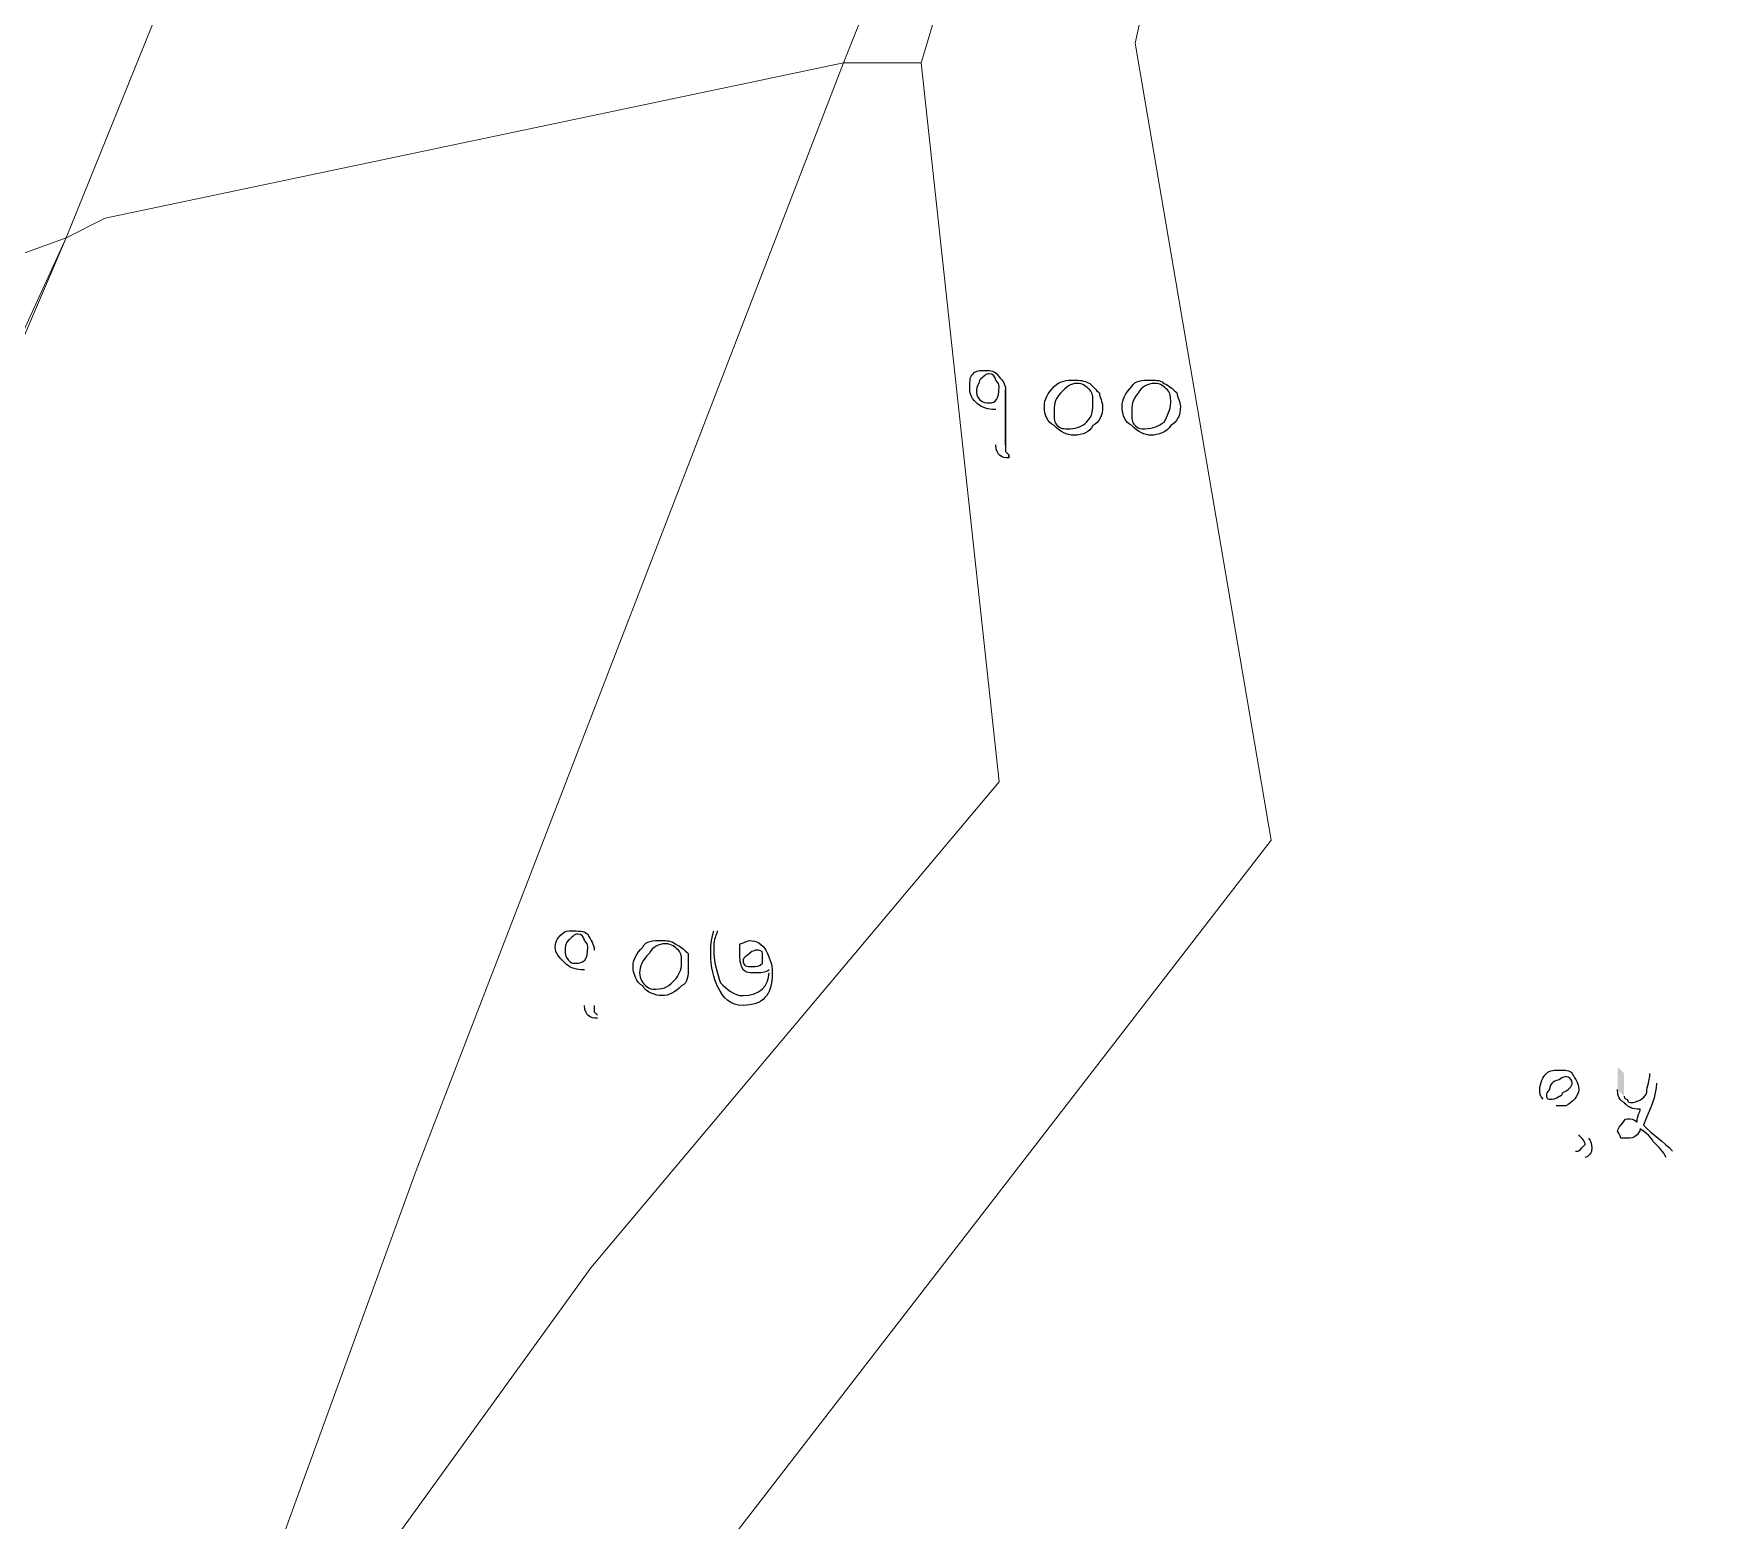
# Model space of a CAD drawing. Header units: inches. Extents: x -9985691 to 3643, y -3269800 to 4788.
# Drawn here: x -4982837.8 to -4982405.4, y -3260545.5 to -3260163 of the extents above; entities that cross this region are included whole.
import ezdxf

# ---------------------------------------------------------------- set-up
doc = ezdxf.new("R2010")
doc.units = ezdxf.units.IN
doc.header["$LTSCALE"] = 2
doc.header["$MEASUREMENT"] = 0
doc.layers.add('PDF_Geometry', color=7, linetype='CONTINUOUS')
doc.layers.add('PDF_Solid Fills', color=7, linetype='CONTINUOUS')

msp = doc.modelspace()

# ---------------------------------------------------------------- hatches: boundary and pattern name
at = {"layer": 'PDF_Solid Fills', "transparency": 33554559}
h = msp.add_hatch(color=256, dxfattribs=at)
h.paths.add_polyline_path([(-4982446.1, -3260438.82), (-4982437.77, -3260447.15)], flags=0)
h.paths.add_polyline_path([(-4982438.6, -3260452.15), (-4982441.1, -3260450.48)], flags=0)
h.paths.add_polyline_path([(-4982440.27, -3260446.32), (-4982449.43, -3260437.15)], flags=0)
h.paths.add_polyline_path([(-4982421.93, -3260430.48), (-4982420.27, -3260432.98)], flags=0)
h.paths.add_polyline_path([(-4982416.1, -3260450.48), (-4982417.77, -3260452.15)], flags=0)
h.paths.add_polyline_path([(-4982430.27, -3260434.65), (-4982430.27, -3260428.82), (-4982428.6, -3260430.48), (-4982428.6, -3260436.32)], flags=0)
h = msp.add_hatch(color=256, dxfattribs=at)
h.paths.add_polyline_path([(-4982446.1, -3260438.82), (-4982437.77, -3260447.15)], flags=0)
h.paths.add_polyline_path([(-4982438.6, -3260452.15), (-4982441.1, -3260450.48)], flags=0)
h.paths.add_polyline_path([(-4982440.27, -3260446.32), (-4982449.43, -3260437.15)], flags=0)
h.paths.add_polyline_path([(-4982421.93, -3260430.48), (-4982420.27, -3260432.98)], flags=0)
h.paths.add_polyline_path([(-4982416.1, -3260450.48), (-4982417.77, -3260452.15)], flags=0)
h.paths.add_polyline_path([(-4982430.27, -3260434.65), (-4982430.27, -3260428.82), (-4982428.6, -3260430.48), (-4982428.6, -3260436.32)], flags=0)

# ---------------------------------------------------------------- linework, layer by layer
at = {"layer": 'PDF_Geometry', "lineweight": 9}
for points in [[(-4982659.43, -3259795.48), (-4982829.43, -3260215.48), (-4982884.43, -3260235.48), (-4983054.43, -3260300.48), (-4983059.43, -3260300.48), (-4983544.43, -3260195.48), (-4983529.43, -3260170.48), (-4983374.43, -3259915.48), (-4983339.43, -3259805.48), (-4983229.43, -3259845.48), (-4983229.43, -3259850.48), (-4983004.43, -3259885.48), (-4982909.43, -3259860.48), (-4982824.43, -3259825.48), (-4982734.43, -3259825.48), (-4982674.43, -3259795.48)], [(-4982659.43, -3259795.48), (-4982829.43, -3260215.48), (-4982884.43, -3260235.48), (-4983054.43, -3260300.48), (-4983059.43, -3260300.48), (-4983544.43, -3260195.48), (-4983529.43, -3260170.48), (-4983374.43, -3259915.48), (-4983339.43, -3259805.48), (-4983229.43, -3259845.48), (-4983229.43, -3259850.48), (-4983004.43, -3259885.48), (-4982909.43, -3259860.48), (-4982824.43, -3259825.48), (-4982734.43, -3259825.48), (-4982674.43, -3259795.48)], [(-4982659.43, -3259795.48), (-4982829.43, -3260215.48), (-4982884.43, -3260235.48), (-4983054.43, -3260300.48), (-4983059.43, -3260300.48), (-4983544.43, -3260195.48), (-4983529.43, -3260170.48), (-4983374.43, -3259915.48), (-4983339.43, -3259805.48), (-4983229.43, -3259845.48), (-4983229.43, -3259850.48), (-4983004.43, -3259885.48), (-4982909.43, -3259860.48), (-4982824.43, -3259825.48), (-4982734.43, -3259825.48), (-4982674.43, -3259795.48)], [(-4982659.43, -3259795.48), (-4982829.43, -3260215.48), (-4982884.43, -3260235.48), (-4983054.43, -3260300.48), (-4983059.43, -3260300.48), (-4983544.43, -3260195.48), (-4983529.43, -3260170.48), (-4983374.43, -3259915.48), (-4983339.43, -3259805.48), (-4983229.43, -3259845.48), (-4983229.43, -3259850.48), (-4983004.43, -3259885.48), (-4982909.43, -3259860.48), (-4982824.43, -3259825.48), (-4982734.43, -3259825.48), (-4982674.43, -3259795.48)], [(-4982524.43, -3259800.48), (-4982584.43, -3260065.48), (-4982609.43, -3260120.48), (-4982629.43, -3260170.48), (-4982819.43, -3260210.48), (-4982829.43, -3260215.48), (-4982659.43, -3259795.48)], [(-4982524.43, -3259800.48), (-4982584.43, -3260065.48), (-4982609.43, -3260120.48), (-4982629.43, -3260170.48), (-4982819.43, -3260210.48), (-4982829.43, -3260215.48), (-4982659.43, -3259795.48)], [(-4982524.43, -3259800.48), (-4982584.43, -3260065.48), (-4982609.43, -3260120.48), (-4982629.43, -3260170.48), (-4982819.43, -3260210.48), (-4982829.43, -3260215.48), (-4982659.43, -3259795.48)], [(-4982524.43, -3259800.48), (-4982584.43, -3260065.48), (-4982609.43, -3260120.48), (-4982629.43, -3260170.48), (-4982819.43, -3260210.48), (-4982829.43, -3260215.48), (-4982659.43, -3259795.48)], [(-4982299.43, -3260525.48), (-4982339.43, -3260690.48), (-4982689.43, -3260590.48), (-4982519.43, -3260370.48), (-4982554.43, -3260165.48), (-4982544.43, -3260120.48), (-4982254.43, -3260105.48), (-4982294.43, -3260510.48)], [(-4982299.43, -3260525.48), (-4982339.43, -3260690.48), (-4982689.43, -3260590.48), (-4982519.43, -3260370.48), (-4982554.43, -3260165.48), (-4982544.43, -3260120.48), (-4982254.43, -3260105.48), (-4982294.43, -3260510.48)], [(-4982299.43, -3260525.48), (-4982339.43, -3260690.48), (-4982689.43, -3260590.48), (-4982519.43, -3260370.48), (-4982554.43, -3260165.48), (-4982544.43, -3260120.48), (-4982254.43, -3260105.48), (-4982294.43, -3260510.48)], [(-4982299.43, -3260525.48), (-4982339.43, -3260690.48), (-4982689.43, -3260590.48), (-4982519.43, -3260370.48), (-4982554.43, -3260165.48), (-4982544.43, -3260120.48), (-4982254.43, -3260105.48), (-4982294.43, -3260510.48)], [(-4982689.43, -3260590.48), (-4982759.43, -3260570.48), (-4982694.43, -3260480.48), (-4982589.43, -3260355.48), (-4982609.43, -3260170.48), (-4982594.43, -3260120.48), (-4982544.43, -3260120.48), (-4982554.43, -3260165.48), (-4982519.43, -3260370.48)], [(-4982689.43, -3260590.48), (-4982759.43, -3260570.48), (-4982694.43, -3260480.48), (-4982589.43, -3260355.48), (-4982609.43, -3260170.48), (-4982594.43, -3260120.48), (-4982544.43, -3260120.48), (-4982554.43, -3260165.48), (-4982519.43, -3260370.48)], [(-4982689.43, -3260590.48), (-4982759.43, -3260570.48), (-4982694.43, -3260480.48), (-4982589.43, -3260355.48), (-4982609.43, -3260170.48), (-4982594.43, -3260120.48), (-4982544.43, -3260120.48), (-4982554.43, -3260165.48), (-4982519.43, -3260370.48)], [(-4982689.43, -3260590.48), (-4982759.43, -3260570.48), (-4982694.43, -3260480.48), (-4982589.43, -3260355.48), (-4982609.43, -3260170.48), (-4982594.43, -3260120.48), (-4982544.43, -3260120.48), (-4982554.43, -3260165.48), (-4982519.43, -3260370.48)], [(-4982609.43, -3260170.48), (-4982629.43, -3260170.48), (-4982609.43, -3260120.48), (-4982594.43, -3260120.48)], [(-4982609.43, -3260170.48), (-4982629.43, -3260170.48), (-4982609.43, -3260120.48), (-4982594.43, -3260120.48)], [(-4982609.43, -3260170.48), (-4982629.43, -3260170.48), (-4982609.43, -3260120.48), (-4982594.43, -3260120.48)], [(-4982609.43, -3260170.48), (-4982629.43, -3260170.48), (-4982609.43, -3260120.48), (-4982594.43, -3260120.48)], [(-4982779.43, -3260565.48), (-4982809.43, -3260645.48), (-4982909.43, -3260780.48), (-4983179.43, -3261195.48), (-4983284.43, -3261195.48), (-4983139.43, -3260920.48), (-4982894.43, -3260360.48), (-4982889.43, -3260355.48), (-4982829.43, -3260215.48), (-4982819.43, -3260210.48), (-4982629.43, -3260170.48), (-4982739.43, -3260455.48)], [(-4982779.43, -3260565.48), (-4982809.43, -3260645.48), (-4982909.43, -3260780.48), (-4983179.43, -3261195.48), (-4983284.43, -3261195.48), (-4983139.43, -3260920.48), (-4982894.43, -3260360.48), (-4982889.43, -3260355.48), (-4982829.43, -3260215.48), (-4982819.43, -3260210.48), (-4982629.43, -3260170.48), (-4982739.43, -3260455.48)], [(-4982779.43, -3260565.48), (-4982809.43, -3260645.48), (-4982909.43, -3260780.48), (-4983179.43, -3261195.48), (-4983284.43, -3261195.48), (-4983139.43, -3260920.48), (-4982894.43, -3260360.48), (-4982889.43, -3260355.48), (-4982829.43, -3260215.48), (-4982819.43, -3260210.48), (-4982629.43, -3260170.48), (-4982739.43, -3260455.48)], [(-4982779.43, -3260565.48), (-4982809.43, -3260645.48), (-4982909.43, -3260780.48), (-4983179.43, -3261195.48), (-4983284.43, -3261195.48), (-4983139.43, -3260920.48), (-4982894.43, -3260360.48), (-4982889.43, -3260355.48), (-4982829.43, -3260215.48), (-4982819.43, -3260210.48), (-4982629.43, -3260170.48), (-4982739.43, -3260455.48)], [(-4982759.43, -3260570.48), (-4982779.43, -3260565.48), (-4982739.43, -3260455.48), (-4982629.43, -3260170.48), (-4982609.43, -3260170.48), (-4982589.43, -3260355.48), (-4982694.43, -3260480.48)], [(-4982759.43, -3260570.48), (-4982779.43, -3260565.48), (-4982739.43, -3260455.48), (-4982629.43, -3260170.48), (-4982609.43, -3260170.48), (-4982589.43, -3260355.48), (-4982694.43, -3260480.48)], [(-4982759.43, -3260570.48), (-4982779.43, -3260565.48), (-4982739.43, -3260455.48), (-4982629.43, -3260170.48), (-4982609.43, -3260170.48), (-4982589.43, -3260355.48), (-4982694.43, -3260480.48)], [(-4982759.43, -3260570.48), (-4982779.43, -3260565.48), (-4982739.43, -3260455.48), (-4982629.43, -3260170.48), (-4982609.43, -3260170.48), (-4982589.43, -3260355.48), (-4982694.43, -3260480.48)], [(-4983059.43, -3260300.48), (-4983054.43, -3260300.48), (-4982884.43, -3260235.48), (-4982829.43, -3260215.48), (-4982884.43, -3260335.48)], [(-4983059.43, -3260300.48), (-4983054.43, -3260300.48), (-4982884.43, -3260235.48), (-4982829.43, -3260215.48), (-4982884.43, -3260335.48)], [(-4983059.43, -3260300.48), (-4983054.43, -3260300.48), (-4982884.43, -3260235.48), (-4982829.43, -3260215.48), (-4982884.43, -3260335.48)], [(-4983059.43, -3260300.48), (-4983054.43, -3260300.48), (-4982884.43, -3260235.48), (-4982829.43, -3260215.48), (-4982884.43, -3260335.48)]]:
    msp.add_lwpolyline(points, close=True, dxfattribs=at)
at = {"layer": 'PDF_Geometry', "lineweight": 25}
for points in [[(-4982587.76, -3260268.81), (-4982587.76, -3260254.65)], [(-4982586.93, -3260272.15), (-4982586.93, -3260271.31)]]:
    msp.add_lwpolyline(points, close=True, dxfattribs=at)
for points in [[(-4982596.93, -3260253.81), (-4982596.93, -3260252.15), (-4982596.93, -3260251.31), (-4982596.1, -3260250.48)], [(-4982596.93, -3260253.81), (-4982596.93, -3260252.15), (-4982596.93, -3260251.31), (-4982596.1, -3260250.48)], [(-4982596.1, -3260250.48), (-4982595.26, -3260249.65), (-4982594.43, -3260249.65), (-4982592.76, -3260249.65)], [(-4982596.1, -3260250.48), (-4982595.26, -3260249.65), (-4982594.43, -3260249.65), (-4982592.76, -3260249.65)], [(-4982594.43, -3260252.15), (-4982594.43, -3260252.98), (-4982595.26, -3260253.81), (-4982595.26, -3260254.65)], [(-4982594.43, -3260252.15), (-4982594.43, -3260252.98), (-4982595.26, -3260253.81), (-4982595.26, -3260254.65)], [(-4982591.93, -3260250.48), (-4982592.76, -3260250.48), (-4982593.6, -3260251.31), (-4982594.43, -3260252.15)], [(-4982591.93, -3260250.48), (-4982592.76, -3260250.48), (-4982593.6, -3260251.31), (-4982594.43, -3260252.15)], [(-4982592.76, -3260249.65), (-4982591.93, -3260249.65), (-4982590.26, -3260249.65), (-4982589.43, -3260251.31)], [(-4982592.76, -3260249.65), (-4982591.93, -3260249.65), (-4982590.26, -3260249.65), (-4982589.43, -3260251.31)], [(-4982590.26, -3260252.15), (-4982590.26, -3260251.31), (-4982591.1, -3260250.48), (-4982591.93, -3260250.48)], [(-4982590.26, -3260252.15), (-4982590.26, -3260251.31), (-4982591.1, -3260250.48), (-4982591.93, -3260250.48)], [(-4982589.43, -3260253.81), (-4982589.43, -3260252.98), (-4982589.43, -3260252.98), (-4982590.26, -3260252.15)], [(-4982589.43, -3260253.81), (-4982589.43, -3260252.98), (-4982589.43, -3260252.98), (-4982590.26, -3260252.15)], [(-4982589.43, -3260251.31), (-4982588.6, -3260252.15), (-4982587.76, -3260252.98), (-4982587.76, -3260254.65)], [(-4982589.43, -3260251.31), (-4982588.6, -3260252.15), (-4982587.76, -3260252.98), (-4982587.76, -3260254.65)], [(-4982575.26, -3260253.81), (-4982573.6, -3260252.15), (-4982571.93, -3260252.15), (-4982570.26, -3260252.15)], [(-4982575.26, -3260253.81), (-4982573.6, -3260252.15), (-4982571.93, -3260252.15), (-4982570.26, -3260252.15)], [(-4982569.43, -3260252.98), (-4982571.1, -3260252.98), (-4982571.93, -3260253.81), (-4982573.6, -3260255.48)], [(-4982569.43, -3260252.98), (-4982571.1, -3260252.98), (-4982571.93, -3260253.81), (-4982573.6, -3260255.48)], [(-4982570.26, -3260252.15), (-4982568.6, -3260252.15), (-4982567.76, -3260252.15), (-4982566.1, -3260252.98)], [(-4982570.26, -3260252.15), (-4982568.6, -3260252.15), (-4982567.76, -3260252.15), (-4982566.1, -3260252.98)], [(-4982566.1, -3260254.65), (-4982566.93, -3260253.81), (-4982567.76, -3260252.98), (-4982569.43, -3260252.98)], [(-4982566.1, -3260254.65), (-4982566.93, -3260253.81), (-4982567.76, -3260252.98), (-4982569.43, -3260252.98)], [(-4982566.1, -3260252.98), (-4982565.26, -3260253.81), (-4982564.43, -3260254.65), (-4982563.6, -3260255.48)], [(-4982566.1, -3260252.98), (-4982565.26, -3260253.81), (-4982564.43, -3260254.65), (-4982563.6, -3260255.48)], [(-4982555.26, -3260253.81), (-4982554.43, -3260252.15), (-4982552.76, -3260252.15), (-4982550.26, -3260252.15)], [(-4982555.26, -3260253.81), (-4982554.43, -3260252.15), (-4982552.76, -3260252.15), (-4982550.26, -3260252.15)], [(-4982549.43, -3260252.98), (-4982551.1, -3260252.98), (-4982552.76, -3260253.81), (-4982553.6, -3260255.48)], [(-4982549.43, -3260252.98), (-4982551.1, -3260252.98), (-4982552.76, -3260253.81), (-4982553.6, -3260255.48)], [(-4982550.26, -3260252.15), (-4982548.6, -3260252.15), (-4982547.76, -3260252.15), (-4982546.93, -3260252.98)], [(-4982550.26, -3260252.15), (-4982548.6, -3260252.15), (-4982547.76, -3260252.15), (-4982546.93, -3260252.98)], [(-4982546.1, -3260254.65), (-4982546.93, -3260253.81), (-4982547.76, -3260252.98), (-4982549.43, -3260252.98)], [(-4982546.1, -3260254.65), (-4982546.93, -3260253.81), (-4982547.76, -3260252.98), (-4982549.43, -3260252.98)], [(-4982546.93, -3260252.98), (-4982545.26, -3260253.81), (-4982544.43, -3260254.65), (-4982543.6, -3260255.48)], [(-4982546.93, -3260252.98), (-4982545.26, -3260253.81), (-4982544.43, -3260254.65), (-4982543.6, -3260255.48)], [(-4982595.26, -3260257.98), (-4982596.93, -3260256.31), (-4982596.93, -3260255.48), (-4982596.93, -3260253.81)], [(-4982595.26, -3260257.98), (-4982596.93, -3260256.31), (-4982596.93, -3260255.48), (-4982596.93, -3260253.81)], [(-4982595.26, -3260254.65), (-4982595.26, -3260255.48), (-4982595.26, -3260256.31), (-4982594.43, -3260257.15)], [(-4982595.26, -3260254.65), (-4982595.26, -3260255.48), (-4982595.26, -3260256.31), (-4982594.43, -3260257.15)], [(-4982594.43, -3260257.15), (-4982593.6, -3260257.98), (-4982592.76, -3260257.98), (-4982591.93, -3260257.98)], [(-4982594.43, -3260257.15), (-4982593.6, -3260257.98), (-4982592.76, -3260257.98), (-4982591.93, -3260257.98)], [(-4982591.93, -3260257.98), (-4982590.26, -3260257.98), (-4982589.43, -3260257.15), (-4982589.43, -3260253.81)], [(-4982591.93, -3260257.98), (-4982590.26, -3260257.98), (-4982589.43, -3260257.15), (-4982589.43, -3260253.81)], [(-4982577.76, -3260258.81), (-4982577.76, -3260257.15), (-4982576.93, -3260255.48), (-4982575.26, -3260253.81)], [(-4982577.76, -3260258.81), (-4982577.76, -3260257.15), (-4982576.93, -3260255.48), (-4982575.26, -3260253.81)], [(-4982573.6, -3260255.48), (-4982575.26, -3260257.15), (-4982575.26, -3260258.81), (-4982575.26, -3260260.48)], [(-4982573.6, -3260255.48), (-4982575.26, -3260257.15), (-4982575.26, -3260258.81), (-4982575.26, -3260260.48)], [(-4982565.26, -3260257.98), (-4982565.26, -3260256.31), (-4982565.26, -3260255.48), (-4982566.1, -3260254.65)], [(-4982565.26, -3260257.98), (-4982565.26, -3260256.31), (-4982565.26, -3260255.48), (-4982566.1, -3260254.65)], [(-4982563.6, -3260255.48), (-4982563.6, -3260256.31), (-4982562.76, -3260257.98), (-4982562.76, -3260258.81)], [(-4982563.6, -3260255.48), (-4982563.6, -3260256.31), (-4982562.76, -3260257.98), (-4982562.76, -3260258.81)], [(-4982557.76, -3260258.81), (-4982557.76, -3260257.15), (-4982556.93, -3260255.48), (-4982555.26, -3260253.81)], [(-4982557.76, -3260258.81), (-4982557.76, -3260257.15), (-4982556.93, -3260255.48), (-4982555.26, -3260253.81)], [(-4982553.6, -3260255.48), (-4982555.26, -3260257.15), (-4982555.26, -3260258.81), (-4982555.26, -3260260.48)], [(-4982553.6, -3260255.48), (-4982555.26, -3260257.15), (-4982555.26, -3260258.81), (-4982555.26, -3260260.48)], [(-4982545.26, -3260257.98), (-4982545.26, -3260256.31), (-4982545.26, -3260255.48), (-4982546.1, -3260254.65)], [(-4982545.26, -3260257.98), (-4982545.26, -3260256.31), (-4982545.26, -3260255.48), (-4982546.1, -3260254.65)], [(-4982543.6, -3260255.48), (-4982543.6, -3260256.31), (-4982542.76, -3260257.98), (-4982542.76, -3260258.81)], [(-4982543.6, -3260255.48), (-4982543.6, -3260256.31), (-4982542.76, -3260257.98), (-4982542.76, -3260258.81)], [(-4982591.1, -3260259.65), (-4982592.76, -3260259.65), (-4982594.43, -3260258.81), (-4982595.26, -3260257.98)], [(-4982591.1, -3260259.65), (-4982592.76, -3260259.65), (-4982594.43, -3260258.81), (-4982595.26, -3260257.98)], [(-4982590.26, -3260259.65), (-4982590.26, -3260259.65), (-4982591.1, -3260259.65), (-4982591.1, -3260259.65)], [(-4982590.26, -3260259.65), (-4982590.26, -3260259.65), (-4982591.1, -3260259.65), (-4982591.1, -3260259.65)], [(-4982575.26, -3260263.81), (-4982576.93, -3260262.98), (-4982577.76, -3260261.31), (-4982577.76, -3260258.81)], [(-4982575.26, -3260263.81), (-4982576.93, -3260262.98), (-4982577.76, -3260261.31), (-4982577.76, -3260258.81)], [(-4982575.26, -3260260.48), (-4982575.26, -3260262.15), (-4982575.26, -3260262.98), (-4982574.43, -3260263.81)], [(-4982575.26, -3260260.48), (-4982575.26, -3260262.15), (-4982575.26, -3260262.98), (-4982574.43, -3260263.81)], [(-4982566.93, -3260262.98), (-4982565.26, -3260261.31), (-4982565.26, -3260259.65), (-4982565.26, -3260257.98)], [(-4982566.93, -3260262.98), (-4982565.26, -3260261.31), (-4982565.26, -3260259.65), (-4982565.26, -3260257.98)], [(-4982562.76, -3260258.81), (-4982562.76, -3260261.31), (-4982563.6, -3260262.98), (-4982565.26, -3260263.81)], [(-4982562.76, -3260258.81), (-4982562.76, -3260261.31), (-4982563.6, -3260262.98), (-4982565.26, -3260263.81)], [(-4982555.26, -3260263.81), (-4982556.93, -3260262.98), (-4982557.76, -3260261.31), (-4982557.76, -3260258.81)], [(-4982555.26, -3260263.81), (-4982556.93, -3260262.98), (-4982557.76, -3260261.31), (-4982557.76, -3260258.81)], [(-4982555.26, -3260260.48), (-4982555.26, -3260262.15), (-4982555.26, -3260262.98), (-4982554.43, -3260263.81)], [(-4982555.26, -3260260.48), (-4982555.26, -3260262.15), (-4982555.26, -3260262.98), (-4982554.43, -3260263.81)], [(-4982546.93, -3260262.98), (-4982546.1, -3260261.31), (-4982545.26, -3260259.65), (-4982545.26, -3260257.98)], [(-4982546.93, -3260262.98), (-4982546.1, -3260261.31), (-4982545.26, -3260259.65), (-4982545.26, -3260257.98)], [(-4982542.76, -3260258.81), (-4982542.76, -3260261.31), (-4982543.6, -3260262.98), (-4982545.26, -3260263.81)], [(-4982542.76, -3260258.81), (-4982542.76, -3260261.31), (-4982543.6, -3260262.98), (-4982545.26, -3260263.81)], [(-4982570.26, -3260266.31), (-4982571.93, -3260266.31), (-4982573.6, -3260265.48), (-4982575.26, -3260263.81)], [(-4982570.26, -3260266.31), (-4982571.93, -3260266.31), (-4982573.6, -3260265.48), (-4982575.26, -3260263.81)], [(-4982574.43, -3260263.81), (-4982573.6, -3260264.65), (-4982572.76, -3260264.65), (-4982571.1, -3260264.65)], [(-4982574.43, -3260263.81), (-4982573.6, -3260264.65), (-4982572.76, -3260264.65), (-4982571.1, -3260264.65)], [(-4982571.1, -3260264.65), (-4982569.43, -3260264.65), (-4982567.76, -3260263.81), (-4982566.93, -3260262.98)], [(-4982571.1, -3260264.65), (-4982569.43, -3260264.65), (-4982567.76, -3260263.81), (-4982566.93, -3260262.98)], [(-4982565.26, -3260263.81), (-4982566.1, -3260265.48), (-4982567.76, -3260266.31), (-4982570.26, -3260266.31)], [(-4982565.26, -3260263.81), (-4982566.1, -3260265.48), (-4982567.76, -3260266.31), (-4982570.26, -3260266.31)], [(-4982550.26, -3260266.31), (-4982551.93, -3260266.31), (-4982553.6, -3260265.48), (-4982555.26, -3260263.81)], [(-4982550.26, -3260266.31), (-4982551.93, -3260266.31), (-4982553.6, -3260265.48), (-4982555.26, -3260263.81)], [(-4982554.43, -3260263.81), (-4982553.6, -3260264.65), (-4982552.76, -3260264.65), (-4982551.93, -3260264.65)], [(-4982554.43, -3260263.81), (-4982553.6, -3260264.65), (-4982552.76, -3260264.65), (-4982551.93, -3260264.65)], [(-4982551.93, -3260264.65), (-4982549.43, -3260264.65), (-4982548.6, -3260263.81), (-4982546.93, -3260262.98)], [(-4982551.93, -3260264.65), (-4982549.43, -3260264.65), (-4982548.6, -3260263.81), (-4982546.93, -3260262.98)], [(-4982545.26, -3260263.81), (-4982546.1, -3260265.48), (-4982548.6, -3260266.31), (-4982550.26, -3260266.31)], [(-4982545.26, -3260263.81), (-4982546.1, -3260265.48), (-4982548.6, -3260266.31), (-4982550.26, -3260266.31)], [(-4982589.43, -3260271.31), (-4982589.43, -3260271.31), (-4982590.26, -3260270.48), (-4982590.26, -3260268.81)], [(-4982589.43, -3260271.31), (-4982589.43, -3260271.31), (-4982590.26, -3260270.48), (-4982590.26, -3260268.81)], [(-4982587.76, -3260268.81), (-4982587.76, -3260269.65), (-4982587.76, -3260270.48), (-4982587.76, -3260270.48)], [(-4982587.76, -3260268.81), (-4982587.76, -3260269.65), (-4982587.76, -3260270.48), (-4982587.76, -3260270.48)], [(-4982586.93, -3260272.15), (-4982587.76, -3260272.15), (-4982588.6, -3260272.15), (-4982589.43, -3260271.31)], [(-4982586.93, -3260272.15), (-4982587.76, -3260272.15), (-4982588.6, -3260272.15), (-4982589.43, -3260271.31)], [(-4982587.76, -3260270.48), (-4982587.76, -3260270.48), (-4982586.93, -3260271.31), (-4982586.93, -3260271.31)], [(-4982587.76, -3260270.48), (-4982587.76, -3260270.48), (-4982586.93, -3260271.31), (-4982586.93, -3260271.31)], [(-4982703.6, -3260397.98), (-4982703.6, -3260396.31), (-4982702.77, -3260395.48), (-4982701.93, -3260394.65)], [(-4982703.6, -3260397.98), (-4982703.6, -3260396.31), (-4982702.77, -3260395.48), (-4982701.93, -3260394.65)], [(-4982701.93, -3260394.65), (-4982701.1, -3260393.81), (-4982700.27, -3260393.81), (-4982699.43, -3260393.81)], [(-4982701.93, -3260394.65), (-4982701.1, -3260393.81), (-4982700.27, -3260393.81), (-4982699.43, -3260393.81)], [(-4982697.77, -3260394.65), (-4982698.6, -3260394.65), (-4982699.43, -3260395.48), (-4982700.27, -3260396.31)], [(-4982697.77, -3260394.65), (-4982698.6, -3260394.65), (-4982699.43, -3260395.48), (-4982700.27, -3260396.31)], [(-4982699.43, -3260393.81), (-4982697.77, -3260393.81), (-4982696.1, -3260393.81), (-4982695.27, -3260394.65)], [(-4982699.43, -3260393.81), (-4982697.77, -3260393.81), (-4982696.1, -3260393.81), (-4982695.27, -3260394.65)], [(-4982696.1, -3260396.31), (-4982696.1, -3260395.48), (-4982696.93, -3260394.65), (-4982697.77, -3260394.65)], [(-4982696.1, -3260396.31), (-4982696.1, -3260395.48), (-4982696.93, -3260394.65), (-4982697.77, -3260394.65)], [(-4982695.27, -3260394.65), (-4982694.43, -3260396.31), (-4982693.6, -3260397.15), (-4982693.6, -3260398.81)], [(-4982695.27, -3260394.65), (-4982694.43, -3260396.31), (-4982693.6, -3260397.15), (-4982693.6, -3260398.81)], [(-4982663.6, -3260399.65), (-4982663.6, -3260397.98), (-4982663.6, -3260396.31), (-4982662.77, -3260393.81)], [(-4982663.6, -3260399.65), (-4982663.6, -3260397.98), (-4982663.6, -3260396.31), (-4982662.77, -3260393.81)], [(-4982661.93, -3260393.81), (-4982661.93, -3260394.65), (-4982662.77, -3260395.48), (-4982662.77, -3260397.15)], [(-4982661.93, -3260393.81), (-4982661.93, -3260394.65), (-4982662.77, -3260395.48), (-4982662.77, -3260397.15)], [(-4982701.1, -3260402.15), (-4982702.77, -3260400.48), (-4982703.6, -3260399.65), (-4982703.6, -3260397.98)], [(-4982701.1, -3260402.15), (-4982702.77, -3260400.48), (-4982703.6, -3260399.65), (-4982703.6, -3260397.98)], [(-4982700.27, -3260396.31), (-4982701.1, -3260397.15), (-4982701.1, -3260397.98), (-4982701.1, -3260398.81)], [(-4982700.27, -3260396.31), (-4982701.1, -3260397.15), (-4982701.1, -3260397.98), (-4982701.1, -3260398.81)], [(-4982701.1, -3260398.81), (-4982701.1, -3260399.65), (-4982701.1, -3260400.48), (-4982700.27, -3260401.31)], [(-4982701.1, -3260398.81), (-4982701.1, -3260399.65), (-4982701.1, -3260400.48), (-4982700.27, -3260401.31)], [(-4982698.6, -3260402.15), (-4982696.1, -3260402.15), (-4982695.27, -3260401.31), (-4982695.27, -3260397.98)], [(-4982698.6, -3260402.15), (-4982696.1, -3260402.15), (-4982695.27, -3260401.31), (-4982695.27, -3260397.98)], [(-4982695.27, -3260397.98), (-4982695.27, -3260397.15), (-4982695.27, -3260397.15), (-4982696.1, -3260396.31)], [(-4982695.27, -3260397.98), (-4982695.27, -3260397.15), (-4982695.27, -3260397.15), (-4982696.1, -3260396.31)], [(-4982683.6, -3260402.98), (-4982683.6, -3260401.31), (-4982682.77, -3260399.65), (-4982681.1, -3260397.98)], [(-4982683.6, -3260402.98), (-4982683.6, -3260401.31), (-4982682.77, -3260399.65), (-4982681.1, -3260397.98)], [(-4982679.43, -3260399.65), (-4982681.1, -3260401.31), (-4982681.93, -3260402.98), (-4982681.93, -3260404.65)], [(-4982679.43, -3260399.65), (-4982681.1, -3260401.31), (-4982681.93, -3260402.98), (-4982681.93, -3260404.65)], [(-4982681.1, -3260397.98), (-4982680.27, -3260396.31), (-4982678.6, -3260396.31), (-4982676.1, -3260396.31)], [(-4982681.1, -3260397.98), (-4982680.27, -3260396.31), (-4982678.6, -3260396.31), (-4982676.1, -3260396.31)], [(-4982675.27, -3260397.15), (-4982676.93, -3260397.15), (-4982678.6, -3260397.98), (-4982679.43, -3260399.65)], [(-4982675.27, -3260397.15), (-4982676.93, -3260397.15), (-4982678.6, -3260397.98), (-4982679.43, -3260399.65)], [(-4982676.1, -3260396.31), (-4982675.27, -3260396.31), (-4982673.6, -3260396.31), (-4982672.77, -3260397.15)], [(-4982676.1, -3260396.31), (-4982675.27, -3260396.31), (-4982673.6, -3260396.31), (-4982672.77, -3260397.15)], [(-4982671.93, -3260398.81), (-4982672.77, -3260397.98), (-4982673.6, -3260397.15), (-4982675.27, -3260397.15)], [(-4982671.93, -3260398.81), (-4982672.77, -3260397.98), (-4982673.6, -3260397.15), (-4982675.27, -3260397.15)], [(-4982672.77, -3260397.15), (-4982671.1, -3260397.98), (-4982670.27, -3260398.81), (-4982669.43, -3260399.65)], [(-4982672.77, -3260397.15), (-4982671.1, -3260397.98), (-4982670.27, -3260398.81), (-4982669.43, -3260399.65)], [(-4982671.1, -3260402.15), (-4982671.1, -3260400.48), (-4982671.1, -3260399.65), (-4982671.93, -3260398.81)], [(-4982671.1, -3260402.15), (-4982671.1, -3260400.48), (-4982671.1, -3260399.65), (-4982671.93, -3260398.81)], [(-4982669.43, -3260399.65), (-4982669.43, -3260400.48), (-4982669.43, -3260402.15), (-4982669.43, -3260402.98)], [(-4982669.43, -3260399.65), (-4982669.43, -3260400.48), (-4982669.43, -3260402.15), (-4982669.43, -3260402.98)], [(-4982661.93, -3260407.98), (-4982662.77, -3260406.31), (-4982663.6, -3260402.98), (-4982663.6, -3260399.65)], [(-4982661.93, -3260407.98), (-4982662.77, -3260406.31), (-4982663.6, -3260402.98), (-4982663.6, -3260399.65)], [(-4982662.77, -3260397.15), (-4982662.77, -3260397.98), (-4982662.77, -3260398.81), (-4982662.77, -3260399.65)], [(-4982662.77, -3260397.15), (-4982662.77, -3260397.98), (-4982662.77, -3260398.81), (-4982662.77, -3260399.65)], [(-4982662.77, -3260399.65), (-4982662.77, -3260402.15), (-4982661.93, -3260404.65), (-4982661.1, -3260407.15)], [(-4982662.77, -3260399.65), (-4982662.77, -3260402.15), (-4982661.93, -3260404.65), (-4982661.1, -3260407.15)], [(-4982656.1, -3260397.15), (-4982655.27, -3260397.15), (-4982654.43, -3260396.31), (-4982653.6, -3260396.31)], [(-4982656.1, -3260397.15), (-4982655.27, -3260397.15), (-4982654.43, -3260396.31), (-4982653.6, -3260396.31)], [(-4982656.1, -3260399.65), (-4982656.1, -3260398.81), (-4982656.1, -3260397.98), (-4982656.1, -3260397.15)], [(-4982656.1, -3260399.65), (-4982656.1, -3260398.81), (-4982656.1, -3260397.98), (-4982656.1, -3260397.15)], [(-4982655.27, -3260403.81), (-4982656.1, -3260402.15), (-4982656.1, -3260401.31), (-4982656.1, -3260399.65)], [(-4982655.27, -3260403.81), (-4982656.1, -3260402.15), (-4982656.1, -3260401.31), (-4982656.1, -3260399.65)], [(-4982653.6, -3260399.65), (-4982654.43, -3260400.48), (-4982655.27, -3260400.48), (-4982655.27, -3260401.31)], [(-4982653.6, -3260399.65), (-4982654.43, -3260400.48), (-4982655.27, -3260400.48), (-4982655.27, -3260401.31)], [(-4982653.6, -3260396.31), (-4982651.93, -3260396.31), (-4982650.27, -3260397.15), (-4982649.43, -3260398.81)], [(-4982653.6, -3260396.31), (-4982651.93, -3260396.31), (-4982650.27, -3260397.15), (-4982649.43, -3260398.81)], [(-4982651.93, -3260398.81), (-4982651.93, -3260398.81), (-4982652.77, -3260398.81), (-4982653.6, -3260399.65)], [(-4982651.93, -3260398.81), (-4982651.93, -3260398.81), (-4982652.77, -3260398.81), (-4982653.6, -3260399.65)], [(-4982650.27, -3260399.65), (-4982650.27, -3260398.81), (-4982651.1, -3260398.81), (-4982651.93, -3260398.81)], [(-4982650.27, -3260399.65), (-4982650.27, -3260398.81), (-4982651.1, -3260398.81), (-4982651.93, -3260398.81)], [(-4982650.27, -3260400.48), (-4982650.27, -3260400.48), (-4982650.27, -3260399.65), (-4982650.27, -3260399.65)], [(-4982650.27, -3260400.48), (-4982650.27, -3260400.48), (-4982650.27, -3260399.65), (-4982650.27, -3260399.65)], [(-4982649.43, -3260398.81), (-4982648.6, -3260400.48), (-4982647.77, -3260402.15), (-4982647.77, -3260404.65)], [(-4982649.43, -3260398.81), (-4982648.6, -3260400.48), (-4982647.77, -3260402.15), (-4982647.77, -3260404.65)], [(-4982696.93, -3260403.81), (-4982698.6, -3260403.81), (-4982700.27, -3260402.98), (-4982701.1, -3260402.15)], [(-4982696.93, -3260403.81), (-4982698.6, -3260403.81), (-4982700.27, -3260402.98), (-4982701.1, -3260402.15)], [(-4982700.27, -3260401.31), (-4982699.43, -3260402.15), (-4982699.43, -3260402.15), (-4982698.6, -3260402.15)], [(-4982700.27, -3260401.31), (-4982699.43, -3260402.15), (-4982699.43, -3260402.15), (-4982698.6, -3260402.15)], [(-4982696.1, -3260403.81), (-4982696.1, -3260403.81), (-4982696.93, -3260403.81), (-4982696.93, -3260403.81)], [(-4982696.1, -3260403.81), (-4982696.1, -3260403.81), (-4982696.93, -3260403.81), (-4982696.93, -3260403.81)], [(-4982681.1, -3260407.98), (-4982682.77, -3260407.15), (-4982683.6, -3260404.65), (-4982683.6, -3260402.98)], [(-4982681.1, -3260407.98), (-4982682.77, -3260407.15), (-4982683.6, -3260404.65), (-4982683.6, -3260402.98)], [(-4982672.77, -3260406.31), (-4982671.93, -3260405.48), (-4982671.1, -3260403.81), (-4982671.1, -3260402.15)], [(-4982672.77, -3260406.31), (-4982671.93, -3260405.48), (-4982671.1, -3260403.81), (-4982671.1, -3260402.15)], [(-4982669.43, -3260402.98), (-4982669.43, -3260405.48), (-4982669.43, -3260407.15), (-4982671.1, -3260407.98)], [(-4982669.43, -3260402.98), (-4982669.43, -3260405.48), (-4982669.43, -3260407.15), (-4982671.1, -3260407.98)], [(-4982655.27, -3260401.31), (-4982655.27, -3260402.98), (-4982654.43, -3260402.98), (-4982652.77, -3260402.98)], [(-4982655.27, -3260401.31), (-4982655.27, -3260402.98), (-4982654.43, -3260402.98), (-4982652.77, -3260402.98)], [(-4982651.93, -3260404.65), (-4982653.6, -3260404.65), (-4982654.43, -3260404.65), (-4982655.27, -3260403.81)], [(-4982651.93, -3260404.65), (-4982653.6, -3260404.65), (-4982654.43, -3260404.65), (-4982655.27, -3260403.81)], [(-4982652.77, -3260402.98), (-4982651.93, -3260402.98), (-4982651.1, -3260402.98), (-4982650.27, -3260402.15)], [(-4982652.77, -3260402.98), (-4982651.93, -3260402.98), (-4982651.1, -3260402.98), (-4982650.27, -3260402.15)], [(-4982648.6, -3260403.81), (-4982649.43, -3260404.65), (-4982651.1, -3260404.65), (-4982651.93, -3260404.65)], [(-4982648.6, -3260403.81), (-4982649.43, -3260404.65), (-4982651.1, -3260404.65), (-4982651.93, -3260404.65)], [(-4982650.27, -3260402.15), (-4982650.27, -3260402.15), (-4982650.27, -3260401.31), (-4982650.27, -3260400.48)], [(-4982650.27, -3260402.15), (-4982650.27, -3260402.15), (-4982650.27, -3260401.31), (-4982650.27, -3260400.48)], [(-4982681.93, -3260404.65), (-4982681.93, -3260406.31), (-4982681.1, -3260407.15), (-4982680.27, -3260407.98)], [(-4982681.93, -3260404.65), (-4982681.93, -3260406.31), (-4982681.1, -3260407.15), (-4982680.27, -3260407.98)], [(-4982676.1, -3260410.48), (-4982677.77, -3260410.48), (-4982680.27, -3260409.65), (-4982681.1, -3260407.98)], [(-4982676.1, -3260410.48), (-4982677.77, -3260410.48), (-4982680.27, -3260409.65), (-4982681.1, -3260407.98)], [(-4982680.27, -3260407.98), (-4982679.43, -3260408.81), (-4982678.6, -3260408.81), (-4982677.77, -3260408.81)], [(-4982680.27, -3260407.98), (-4982679.43, -3260408.81), (-4982678.6, -3260408.81), (-4982677.77, -3260408.81)], [(-4982677.77, -3260408.81), (-4982675.27, -3260408.81), (-4982674.43, -3260407.98), (-4982672.77, -3260406.31)], [(-4982677.77, -3260408.81), (-4982675.27, -3260408.81), (-4982674.43, -3260407.98), (-4982672.77, -3260406.31)], [(-4982671.1, -3260407.98), (-4982672.77, -3260409.65), (-4982674.43, -3260410.48), (-4982676.1, -3260410.48)], [(-4982671.1, -3260407.98), (-4982672.77, -3260409.65), (-4982674.43, -3260410.48), (-4982676.1, -3260410.48)], [(-4982655.27, -3260412.98), (-4982658.6, -3260412.98), (-4982660.27, -3260411.31), (-4982661.93, -3260407.98)], [(-4982655.27, -3260412.98), (-4982658.6, -3260412.98), (-4982660.27, -3260411.31), (-4982661.93, -3260407.98)], [(-4982661.1, -3260407.15), (-4982659.43, -3260408.81), (-4982657.77, -3260410.48), (-4982655.27, -3260410.48)], [(-4982661.1, -3260407.15), (-4982659.43, -3260408.81), (-4982657.77, -3260410.48), (-4982655.27, -3260410.48)], [(-4982647.77, -3260404.65), (-4982647.77, -3260410.48), (-4982650.27, -3260412.98), (-4982655.27, -3260412.98)], [(-4982655.27, -3260410.48), (-4982651.1, -3260410.48), (-4982648.6, -3260407.98), (-4982648.6, -3260404.65)], [(-4982647.77, -3260404.65), (-4982647.77, -3260410.48), (-4982650.27, -3260412.98), (-4982655.27, -3260412.98)], [(-4982655.27, -3260410.48), (-4982651.1, -3260410.48), (-4982648.6, -3260407.98), (-4982648.6, -3260404.65)], [(-4982695.27, -3260415.48), (-4982695.27, -3260415.48), (-4982696.1, -3260414.65), (-4982696.1, -3260412.98)], [(-4982695.27, -3260415.48), (-4982695.27, -3260415.48), (-4982696.1, -3260414.65), (-4982696.1, -3260412.98)], [(-4982693.6, -3260412.98), (-4982693.6, -3260413.81), (-4982693.6, -3260414.65), (-4982693.6, -3260414.65)], [(-4982693.6, -3260412.98), (-4982693.6, -3260413.81), (-4982693.6, -3260414.65), (-4982693.6, -3260414.65)], [(-4982692.77, -3260416.31), (-4982693.6, -3260416.31), (-4982694.43, -3260416.31), (-4982695.27, -3260415.48)], [(-4982692.77, -3260416.31), (-4982693.6, -3260416.31), (-4982694.43, -3260416.31), (-4982695.27, -3260415.48)], [(-4982693.6, -3260414.65), (-4982693.6, -3260414.65), (-4982692.77, -3260415.48), (-4982692.77, -3260415.48)], [(-4982693.6, -3260414.65), (-4982693.6, -3260414.65), (-4982692.77, -3260415.48), (-4982692.77, -3260415.48)], [(-4982450.27, -3260434.65), (-4982450.27, -3260432.98), (-4982449.43, -3260431.32), (-4982448.6, -3260430.48)], [(-4982450.27, -3260434.65), (-4982450.27, -3260432.98), (-4982449.43, -3260431.32), (-4982448.6, -3260430.48)], [(-4982448.6, -3260430.48), (-4982447.77, -3260429.65), (-4982446.1, -3260429.65), (-4982445.27, -3260429.65)], [(-4982448.6, -3260430.48), (-4982447.77, -3260429.65), (-4982446.1, -3260429.65), (-4982445.27, -3260429.65)], [(-4982445.27, -3260429.65), (-4982443.6, -3260429.65), (-4982442.77, -3260429.65), (-4982441.93, -3260430.48)], [(-4982445.27, -3260429.65), (-4982443.6, -3260429.65), (-4982442.77, -3260429.65), (-4982441.93, -3260430.48)], [(-4982441.93, -3260430.48), (-4982441.1, -3260432.15), (-4982440.27, -3260432.98), (-4982440.27, -3260434.65)], [(-4982441.93, -3260430.48), (-4982441.1, -3260432.15), (-4982440.27, -3260432.98), (-4982440.27, -3260434.65)], [(-4982422.77, -3260435.48), (-4982422.77, -3260433.82), (-4982421.93, -3260432.15), (-4982421.93, -3260430.48)], [(-4982422.77, -3260435.48), (-4982422.77, -3260433.82), (-4982421.93, -3260432.15), (-4982421.93, -3260430.48)], [(-4982449.43, -3260437.15), (-4982450.27, -3260436.32), (-4982450.27, -3260435.48), (-4982450.27, -3260434.65)], [(-4982449.43, -3260437.15), (-4982450.27, -3260436.32), (-4982450.27, -3260435.48), (-4982450.27, -3260434.65)], [(-4982447.77, -3260434.65), (-4982448.6, -3260435.48), (-4982448.6, -3260435.48), (-4982448.6, -3260436.32)], [(-4982447.77, -3260434.65), (-4982448.6, -3260435.48), (-4982448.6, -3260435.48), (-4982448.6, -3260436.32)], [(-4982445.27, -3260432.15), (-4982446.1, -3260432.15), (-4982447.77, -3260432.98), (-4982447.77, -3260434.65)], [(-4982445.27, -3260432.15), (-4982446.1, -3260432.15), (-4982447.77, -3260432.98), (-4982447.77, -3260434.65)], [(-4982443.6, -3260431.32), (-4982443.6, -3260431.32), (-4982444.43, -3260431.32), (-4982445.27, -3260432.15)], [(-4982443.6, -3260431.32), (-4982443.6, -3260431.32), (-4982444.43, -3260431.32), (-4982445.27, -3260432.15)], [(-4982444.43, -3260435.48), (-4982442.77, -3260434.65), (-4982441.93, -3260433.82), (-4982441.93, -3260432.98)], [(-4982444.43, -3260435.48), (-4982442.77, -3260434.65), (-4982441.93, -3260433.82), (-4982441.93, -3260432.98)], [(-4982441.93, -3260432.98), (-4982441.93, -3260432.15), (-4982442.77, -3260431.32), (-4982443.6, -3260431.32)], [(-4982441.93, -3260432.98), (-4982441.93, -3260432.15), (-4982442.77, -3260431.32), (-4982443.6, -3260431.32)], [(-4982440.27, -3260434.65), (-4982440.27, -3260436.32), (-4982441.93, -3260437.98), (-4982443.6, -3260438.82)], [(-4982440.27, -3260434.65), (-4982440.27, -3260436.32), (-4982441.93, -3260437.98), (-4982443.6, -3260438.82)], [(-4982428.6, -3260437.98), (-4982430.27, -3260437.15), (-4982430.27, -3260435.48), (-4982430.27, -3260434.65)], [(-4982428.6, -3260437.98), (-4982430.27, -3260437.15), (-4982430.27, -3260435.48), (-4982430.27, -3260434.65)], [(-4982420.27, -3260432.98), (-4982420.27, -3260436.32), (-4982421.93, -3260439.65), (-4982423.6, -3260443.82)], [(-4982420.27, -3260432.98), (-4982420.27, -3260436.32), (-4982421.93, -3260439.65), (-4982423.6, -3260443.82)], [(-4982448.6, -3260436.32), (-4982448.6, -3260437.15), (-4982447.77, -3260437.15), (-4982447.77, -3260437.15)], [(-4982448.6, -3260436.32), (-4982448.6, -3260437.15), (-4982447.77, -3260437.15), (-4982447.77, -3260437.15)], [(-4982447.77, -3260437.15), (-4982446.93, -3260437.15), (-4982446.1, -3260437.15), (-4982445.27, -3260436.32)], [(-4982447.77, -3260437.15), (-4982446.93, -3260437.15), (-4982446.1, -3260437.15), (-4982445.27, -3260436.32)], [(-4982443.6, -3260438.82), (-4982444.43, -3260438.82), (-4982445.27, -3260438.82), (-4982446.1, -3260438.82)], [(-4982443.6, -3260438.82), (-4982444.43, -3260438.82), (-4982445.27, -3260438.82), (-4982446.1, -3260438.82)], [(-4982445.27, -3260436.32), (-4982445.27, -3260436.32), (-4982444.43, -3260436.32), (-4982444.43, -3260435.48)], [(-4982445.27, -3260436.32), (-4982445.27, -3260436.32), (-4982444.43, -3260436.32), (-4982444.43, -3260435.48)], [(-4982428.6, -3260436.32), (-4982428.6, -3260436.32), (-4982428.6, -3260437.15), (-4982427.77, -3260437.15)], [(-4982428.6, -3260436.32), (-4982428.6, -3260436.32), (-4982428.6, -3260437.15), (-4982427.77, -3260437.15)], [(-4982425.27, -3260439.65), (-4982426.93, -3260439.65), (-4982427.77, -3260438.82), (-4982428.6, -3260437.98)], [(-4982425.27, -3260439.65), (-4982426.93, -3260439.65), (-4982427.77, -3260438.82), (-4982428.6, -3260437.98)], [(-4982427.77, -3260437.15), (-4982427.77, -3260437.98), (-4982426.93, -3260437.98), (-4982426.93, -3260437.98)], [(-4982427.77, -3260437.15), (-4982427.77, -3260437.98), (-4982426.93, -3260437.98), (-4982426.93, -3260437.98)], [(-4982426.93, -3260437.98), (-4982425.27, -3260437.98), (-4982423.6, -3260437.15), (-4982422.77, -3260435.48)], [(-4982426.93, -3260437.98), (-4982425.27, -3260437.98), (-4982423.6, -3260437.15), (-4982422.77, -3260435.48)], [(-4982429.43, -3260443.82), (-4982428.6, -3260442.98), (-4982428.6, -3260442.15), (-4982427.77, -3260442.15)], [(-4982429.43, -3260443.82), (-4982428.6, -3260442.98), (-4982428.6, -3260442.15), (-4982427.77, -3260442.15)], [(-4982427.77, -3260442.15), (-4982426.93, -3260442.15), (-4982426.1, -3260442.15), (-4982425.27, -3260442.98)], [(-4982427.77, -3260442.15), (-4982426.93, -3260442.15), (-4982426.1, -3260442.15), (-4982425.27, -3260442.98)], [(-4982425.27, -3260442.98), (-4982425.27, -3260441.32), (-4982424.43, -3260440.48), (-4982424.43, -3260439.65)], [(-4982424.43, -3260439.65), (-4982424.43, -3260439.65), (-4982425.27, -3260439.65), (-4982425.27, -3260439.65)], [(-4982425.27, -3260442.98), (-4982425.27, -3260441.32), (-4982424.43, -3260440.48), (-4982424.43, -3260439.65)], [(-4982424.43, -3260439.65), (-4982424.43, -3260439.65), (-4982425.27, -3260439.65), (-4982425.27, -3260439.65)], [(-4982438.6, -3260448.82), (-4982438.6, -3260447.98), (-4982439.43, -3260447.15), (-4982440.27, -3260446.32)], [(-4982438.6, -3260448.82), (-4982438.6, -3260447.98), (-4982439.43, -3260447.15), (-4982440.27, -3260446.32)], [(-4982437.77, -3260447.15), (-4982436.93, -3260447.98), (-4982436.93, -3260448.82), (-4982436.93, -3260449.65)], [(-4982437.77, -3260447.15), (-4982436.93, -3260447.98), (-4982436.93, -3260448.82), (-4982436.93, -3260449.65)], [(-4982430.27, -3260445.48), (-4982430.27, -3260444.65), (-4982429.43, -3260443.82), (-4982429.43, -3260443.82)], [(-4982430.27, -3260445.48), (-4982430.27, -3260444.65), (-4982429.43, -3260443.82), (-4982429.43, -3260443.82)], [(-4982429.43, -3260447.15), (-4982429.43, -3260446.32), (-4982430.27, -3260445.48), (-4982430.27, -3260445.48)], [(-4982429.43, -3260447.15), (-4982429.43, -3260446.32), (-4982430.27, -3260445.48), (-4982430.27, -3260445.48)], [(-4982427.77, -3260447.15), (-4982428.6, -3260447.15), (-4982428.6, -3260447.15), (-4982429.43, -3260447.15)], [(-4982427.77, -3260447.15), (-4982428.6, -3260447.15), (-4982428.6, -3260447.15), (-4982429.43, -3260447.15)], [(-4982425.27, -3260446.32), (-4982426.1, -3260447.15), (-4982426.93, -3260447.15), (-4982427.77, -3260447.15)], [(-4982425.27, -3260446.32), (-4982426.1, -3260447.15), (-4982426.93, -3260447.15), (-4982427.77, -3260447.15)], [(-4982424.43, -3260444.65), (-4982424.43, -3260445.48), (-4982425.27, -3260446.32), (-4982425.27, -3260446.32)], [(-4982424.43, -3260444.65), (-4982424.43, -3260445.48), (-4982425.27, -3260446.32), (-4982425.27, -3260446.32)], [(-4982421.1, -3260447.98), (-4982421.93, -3260446.32), (-4982423.6, -3260445.48), (-4982424.43, -3260444.65)], [(-4982421.1, -3260447.98), (-4982421.93, -3260446.32), (-4982423.6, -3260445.48), (-4982424.43, -3260444.65)], [(-4982423.6, -3260443.82), (-4982421.1, -3260446.32), (-4982418.6, -3260447.98), (-4982416.1, -3260450.48)], [(-4982423.6, -3260443.82), (-4982421.1, -3260446.32), (-4982418.6, -3260447.98), (-4982416.1, -3260450.48)], [(-4982441.1, -3260450.48), (-4982440.27, -3260450.48), (-4982440.27, -3260450.48), (-4982439.43, -3260449.65)], [(-4982441.1, -3260450.48), (-4982440.27, -3260450.48), (-4982440.27, -3260450.48), (-4982439.43, -3260449.65)], [(-4982439.43, -3260449.65), (-4982439.43, -3260449.65), (-4982438.6, -3260448.82), (-4982438.6, -3260448.82)], [(-4982439.43, -3260449.65), (-4982439.43, -3260449.65), (-4982438.6, -3260448.82), (-4982438.6, -3260448.82)], [(-4982436.93, -3260449.65), (-4982436.93, -3260450.48), (-4982436.93, -3260451.32), (-4982438.6, -3260452.15)], [(-4982436.93, -3260449.65), (-4982436.93, -3260450.48), (-4982436.93, -3260451.32), (-4982438.6, -3260452.15)], [(-4982417.77, -3260452.15), (-4982418.6, -3260450.48), (-4982419.43, -3260449.65), (-4982421.1, -3260447.98)], [(-4982417.77, -3260452.15), (-4982418.6, -3260450.48), (-4982419.43, -3260449.65), (-4982421.1, -3260447.98)]]:
    msp.add_open_spline(points, degree=3, dxfattribs=at)

doc.saveas('drawing.dxf')
